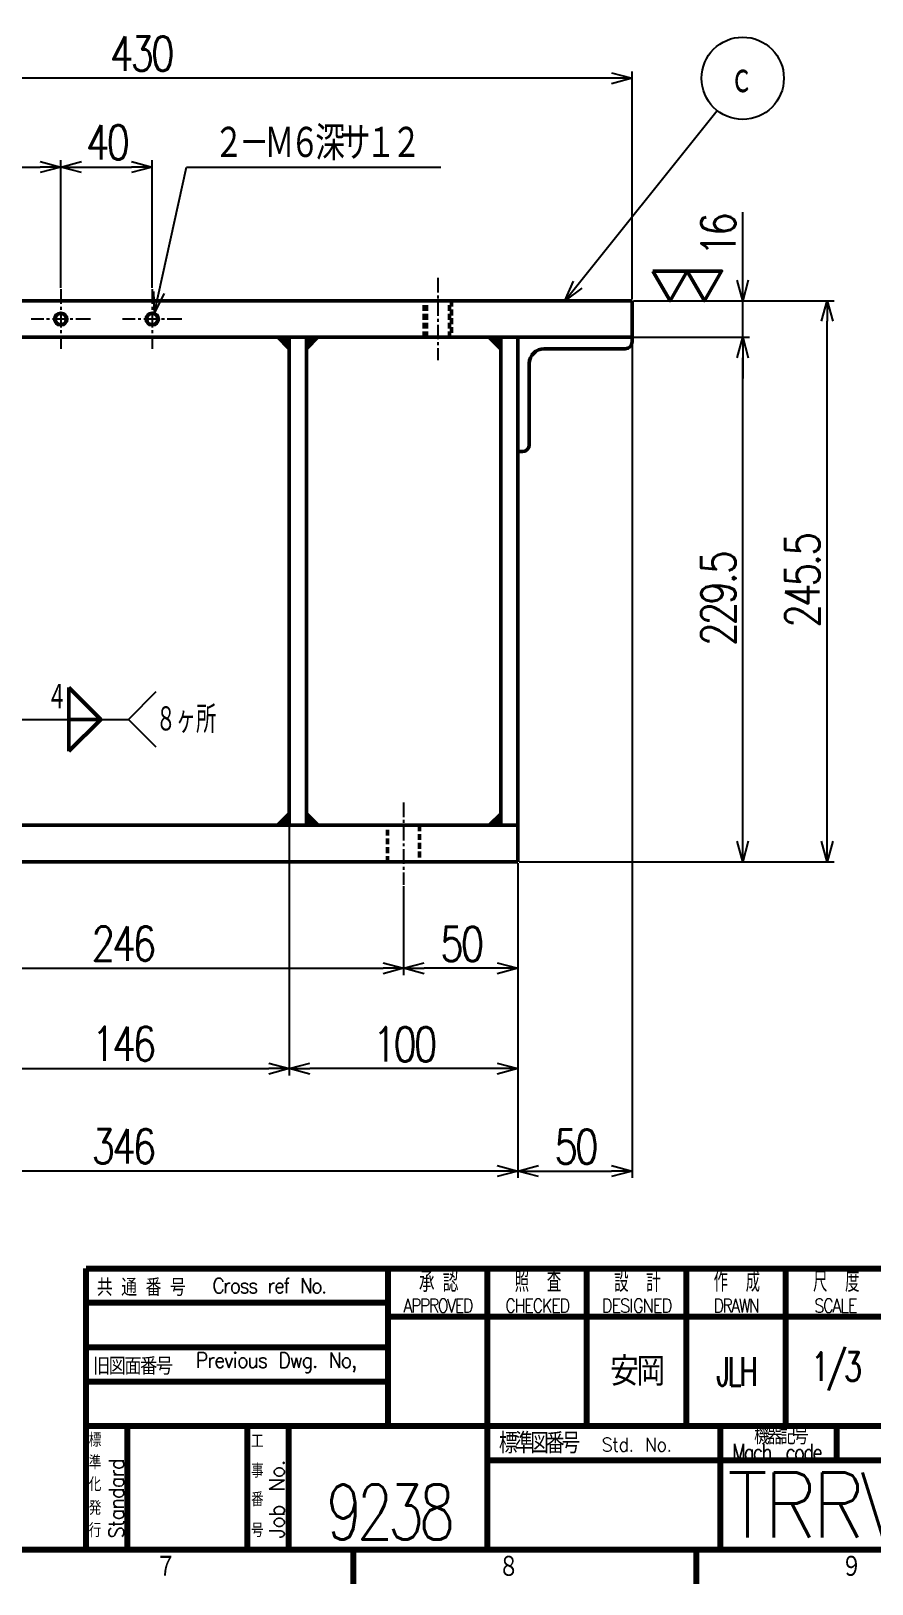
# Model space of a CAD drawing. Header units: millimetres. Extents: x -1152 to 630, y -346 to 914.
# Drawn here: x -213 to 155, y -316 to 363 of the extents above; entities that cross this region are included whole.
import ezdxf

# ---------------------------------------------------------------- set-up
doc = ezdxf.new("R2010")
doc.units = ezdxf.units.MM
doc.header["$LTSCALE"] = 0.20156
doc.linetypes.add('CENTER', pattern=[50.8, 31.75, -6.35, 6.35, -6.35])
doc.linetypes.add('DASHED', pattern=[19.05, 12.7, -6.35])
doc.layers.add('NoLayerName_001', color=7, linetype='Continuous')
doc.layers.add('NoLayerName_004', color=7, linetype='Continuous')
doc.styles.get("Standard").update_dxf_attribs({"font": 'txt', "bigfont": 'extfont2'})
doc.dimstyles.get("Standard").update_dxf_attribs({"dimtxt": 2.5, "dimasz": 2.5, "dimexe": 1.25, "dimexo": 0.625, "dimtad": 1, "dimdec": 3, "dimzin": 0, "dimdsep": 46, "dimtxsty": 'Standard', "dimcen": 2.5, "dimadec": 0, "dimazin": 0, "dimtfac": 0.75, "dimtdec": 3, "dimtmove": 0, "dimatfit": 3, "dimfxl": 1, "dimarcsym": 0})

# ---------------------------------------------------------------- blocks, each defined once
blk = doc.blocks.new('_OPEN30')
at = {"color": 0, "linetype": 'ByBlock', "lineweight": -2}
for p, q in [((-1, 0.267949), (0, 0)), ((0, 0), (-1, -0.267949)), ((0, 0), (-1, 0))]:
    blk.add_line(p, q, dxfattribs=at)
blk = doc.blocks.new('*D72')
at = {"layer": 'Defpoints', "color": 0}
for p in [(-160, 303.96), (-200, 250.5), (-160, 250.5)]:
    blk.add_point(p, dxfattribs=at)
at = {"layer": 'NoLayerName_001', "color": 0, "linetype": 'Continuous', "lineweight": 25}
for p, q in [((-200, 251.13), (-200, 306.96)), ((-160, 251.13), (-160, 306.96)), ((-191, 303.96), (-169, 303.96))]:
    blk.add_line(p, q, dxfattribs=at)
at = {"layer": 'NoLayerName_001', "color": 0, "lineweight": 25, "xscale": 9, "yscale": 9, "zscale": 9, "rotation": 180}
blk.add_blockref('_OPEN30', (-200, 303.96), dxfattribs=at)
at = {"layer": 'NoLayerName_001', "color": 0, "lineweight": 25, "xscale": 9, "yscale": 9, "zscale": 9}
blk.add_blockref('_OPEN30', (-160, 303.96), dxfattribs=at)
at = {"layer": 'NoLayerName_001', "color": 2, "lineweight": 50, "insert": (-180, 314.78), "char_height": 15, "attachment_point": 5}
blk.add_mtext('\\W0.800000;\\T0.875000;40', dxfattribs=at)
blk = doc.blocks.new('*D73')
at = {"layer": 'Defpoints', "color": 0}
for p in [(-380, 342.83), (-380, 269.5), (50, 245.5)]:
    blk.add_point(p, dxfattribs=at)
at = {"layer": 'NoLayerName_001', "color": 0, "linetype": 'Continuous', "lineweight": 25}
for p, q in [((-380, 270.13), (-380, 345.83)), ((41, 342.83), (-371, 342.83)), ((50, 246.13), (50, 345.83))]:
    blk.add_line(p, q, dxfattribs=at)
at = {"layer": 'NoLayerName_001', "color": 0, "lineweight": 25, "xscale": 9, "yscale": 9, "zscale": 9}
for p, rotation in [((-380, 342.83), 180), ((50, 342.83), 360)]:
    blk.add_blockref('_OPEN30', p, dxfattribs=dict(at, rotation=rotation))
at = {"layer": 'NoLayerName_001', "color": 2, "lineweight": 50, "insert": (-165, 353.65), "char_height": 15, "attachment_point": 5}
blk.add_mtext('\\W0.800000;\\T0.875000;430', dxfattribs=at)
blk = doc.blocks.new('*D81')
at = {"layer": 'Defpoints', "color": 0}
for p in [(-296, -10), (-50, -10), (-50, -46.57)]:
    blk.add_point(p, dxfattribs=at)
at = {"layer": 'NoLayerName_001', "color": 0, "linetype": 'Continuous', "lineweight": 25}
for p, q in [((-296, -10.63), (-296, -49.57)), ((-50, -10.63), (-50, -49.57)), ((-287, -46.57), (-59, -46.57))]:
    blk.add_line(p, q, dxfattribs=at)
at = {"layer": 'NoLayerName_001', "color": 0, "lineweight": 25, "xscale": 9, "yscale": 9, "zscale": 9}
for p, rotation in [((-296, -46.57), 180), ((-50, -46.57), 360)]:
    blk.add_blockref('_OPEN30', p, dxfattribs=dict(at, rotation=rotation))
at = {"layer": 'NoLayerName_001', "color": 2, "lineweight": 50, "insert": (-173, -35.75), "char_height": 15, "attachment_point": 5}
blk.add_mtext('\\W0.800000;\\T0.875000;246', dxfattribs=at)
blk = doc.blocks.new('*D83')
at = {"layer": 'Defpoints', "color": 0}
for p in [(-246, 16), (-100, 16), (-100, -90.45)]:
    blk.add_point(p, dxfattribs=at)
at = {"layer": 'NoLayerName_001', "color": 0, "linetype": 'Continuous', "lineweight": 25}
for p, q in [((-246, 15.38), (-246, -93.45)), ((-100, 15.38), (-100, -93.45)), ((-237, -90.45), (-109, -90.45))]:
    blk.add_line(p, q, dxfattribs=at)
at = {"layer": 'NoLayerName_001', "color": 0, "lineweight": 25, "xscale": 9, "yscale": 9, "zscale": 9, "rotation": 180}
blk.add_blockref('_OPEN30', (-246, -90.45), dxfattribs=at)
at = {"layer": 'NoLayerName_001', "color": 0, "lineweight": 25, "xscale": 9, "yscale": 9, "zscale": 9}
blk.add_blockref('_OPEN30', (-100, -90.45), dxfattribs=at)
at = {"layer": 'NoLayerName_001', "color": 2, "lineweight": 50, "insert": (-173, -79.62), "char_height": 15, "attachment_point": 5}
blk.add_mtext('\\W0.800000;\\T0.875000;146', dxfattribs=at)
blk = doc.blocks.new('*D85')
at = {"layer": 'Defpoints', "color": 0}
for p in [(50, 227.5), (0, 0), (50, -135.28)]:
    blk.add_point(p, dxfattribs=at)
at = {"layer": 'NoLayerName_001', "color": 0, "linetype": 'Continuous', "lineweight": 25}
for p, q in [((50, 226.88), (50, -138.28)), ((0, -0.62), (0, -138.28)), ((9, -135.28), (41, -135.28))]:
    blk.add_line(p, q, dxfattribs=at)
at = {"layer": 'NoLayerName_001', "color": 0, "lineweight": 25, "xscale": 9, "yscale": 9, "zscale": 9, "rotation": 180}
blk.add_blockref('_OPEN30', (0, -135.28), dxfattribs=at)
at = {"layer": 'NoLayerName_001', "color": 0, "lineweight": 25, "xscale": 9, "yscale": 9, "zscale": 9}
blk.add_blockref('_OPEN30', (50, -135.28), dxfattribs=at)
at = {"layer": 'NoLayerName_001', "color": 2, "lineweight": 50, "insert": (25, -124.62), "char_height": 15, "attachment_point": 5}
blk.add_mtext('\\W0.800000;\\T0.875000;50', dxfattribs=at)
blk = doc.blocks.new('*D86')
at = {"layer": 'Defpoints', "color": 0}
for p in [(-346, 0), (-346, -135.28), (0, -135.28)]:
    blk.add_point(p, dxfattribs=at)
at = {"layer": 'NoLayerName_001', "color": 0, "linetype": 'Continuous', "lineweight": 25}
for p, q in [((-346, -0.62), (-346, -138.28)), ((-9, -135.28), (-337, -135.28))]:
    blk.add_line(p, q, dxfattribs=at)
at = {"layer": 'NoLayerName_001', "color": 0, "lineweight": 25, "xscale": 9, "yscale": 9, "zscale": 9}
for p, rotation in [((-346, -135.28), 180), ((0, -135.28), 360)]:
    blk.add_blockref('_OPEN30', p, dxfattribs=dict(at, rotation=rotation))
at = {"layer": 'NoLayerName_001', "color": 2, "lineweight": 50, "insert": (-173, -124.46), "char_height": 15, "attachment_point": 5}
blk.add_mtext('\\W0.800000;\\T0.875000;346', dxfattribs=at)
blk = doc.blocks.new('*D87')
at = {"layer": 'Defpoints', "color": 0}
for p in [(-100, 16), (0, 0), (-100, -90.45)]:
    blk.add_point(p, dxfattribs=at)
at = {"layer": 'NoLayerName_001', "color": 0, "linetype": 'Continuous', "lineweight": 25}
for p, q in [((-100, 15.38), (-100, -93.45)), ((0, -0.62), (0, -93.45)), ((-9, -90.45), (-91, -90.45))]:
    blk.add_line(p, q, dxfattribs=at)
at = {"layer": 'NoLayerName_001', "color": 0, "lineweight": 25, "xscale": 9, "yscale": 9, "zscale": 9}
for p, rotation in [((-100, -90.45), 180), ((0, -90.45), 360)]:
    blk.add_blockref('_OPEN30', p, dxfattribs=dict(at, rotation=rotation))
at = {"layer": 'NoLayerName_001', "color": 2, "lineweight": 50, "insert": (-50, -79.79), "char_height": 15, "attachment_point": 5}
blk.add_mtext('\\W0.800000;\\T0.875000;100', dxfattribs=at)
blk = doc.blocks.new('SX_FinishSymbol_2')
at = {"color": 0, "linetype": 'ByBlock', "lineweight": -2}
for points in [[(-1, 0.866), (-0.5, 0), (0, 0.866)], [(0, 0.866), (0.5, 0), (1, 0.866)]]:
    blk.add_lwpolyline(points, close=True, dxfattribs=at)
blk = doc.blocks.new('*D90')
at = {"layer": 'Defpoints', "color": 0}
for p in [(50, 245.5), (135.32, 245.5), (0, 0)]:
    blk.add_point(p, dxfattribs=at)
at = {"layer": 'NoLayerName_001', "color": 0, "linetype": 'Continuous', "lineweight": 25}
for p, q in [((50.63, 245.5), (138.32, 245.5)), ((135.32, 9), (135.32, 236.5)), ((0.62, 0), (138.32, 0))]:
    blk.add_line(p, q, dxfattribs=at)
at = {"layer": 'NoLayerName_001', "color": 0, "lineweight": 25, "xscale": 9, "yscale": 9, "zscale": 9}
for p, rotation in [((135.32, 245.5), 90), ((135.32, 0), 270)]:
    blk.add_blockref('_OPEN30', p, dxfattribs=dict(at, rotation=rotation))
at = {"layer": 'NoLayerName_001', "color": 2, "lineweight": 50, "insert": (124.5, 122.75), "char_height": 15, "attachment_point": 5, "rotation": 90}
blk.add_mtext('\\W0.800000;\\T0.875000;245.5', dxfattribs=at)
blk = doc.blocks.new('*D91')
at = {"layer": 'Defpoints', "color": 0}
for p in [(50, 229.5), (98.37, 229.5), (0, 0)]:
    blk.add_point(p, dxfattribs=at)
at = {"layer": 'NoLayerName_001', "color": 0, "linetype": 'Continuous', "lineweight": 25}
for p, q in [((50.63, 229.5), (101.37, 229.5)), ((98.37, 9), (98.37, 220.5)), ((0.62, 0), (101.37, 0))]:
    blk.add_line(p, q, dxfattribs=at)
at = {"layer": 'NoLayerName_001', "color": 0, "lineweight": 25, "xscale": 9, "yscale": 9, "zscale": 9}
for p, rotation in [((98.37, 229.5), 90), ((98.37, 0), 270)]:
    blk.add_blockref('_OPEN30', p, dxfattribs=dict(at, rotation=rotation))
at = {"layer": 'NoLayerName_001', "color": 2, "lineweight": 50, "insert": (87.72, 114.75), "char_height": 15, "attachment_point": 5, "rotation": 90}
blk.add_mtext('\\W0.800000;\\T0.875000;229.5', dxfattribs=at)
blk = doc.blocks.new('*D92')
at = {"layer": 'Defpoints', "color": 0}
for p in [(50, 245.5), (98.37, 245.5), (50, 229.5)]:
    blk.add_point(p, dxfattribs=at)
at = {"layer": 'NoLayerName_001', "color": 0, "linetype": 'Continuous', "lineweight": 25}
for p, q in [((98.37, 245.5), (98.37, 284.31)), ((98.37, 254.5), (98.37, 263.5)), ((50.63, 245.5), (101.37, 245.5)), ((98.37, 229.5), (98.37, 245.5)), ((50.63, 229.5), (101.37, 229.5)), ((98.37, 220.5), (98.37, 211.5))]:
    blk.add_line(p, q, dxfattribs=at)
at = {"layer": 'NoLayerName_001', "color": 0, "lineweight": 25, "xscale": 9, "yscale": 9, "zscale": 9}
for p, rotation in [((98.37, 245.5), 270), ((98.37, 229.5), 90)]:
    blk.add_blockref('_OPEN30', p, dxfattribs=dict(at, rotation=rotation))
at = {"layer": 'NoLayerName_001', "color": 2, "lineweight": 50, "insert": (87.72, 273.91), "char_height": 15, "attachment_point": 5, "rotation": 90}
blk.add_mtext('\\W0.800000;\\T0.875000;16', dxfattribs=at)
blk = doc.blocks.new('*D93')
at = {"layer": 'Defpoints', "color": 0}
for p in [(0, 0), (-50, -10), (-50, -46.57)]:
    blk.add_point(p, dxfattribs=at)
at = {"layer": 'NoLayerName_001', "color": 0, "linetype": 'Continuous', "lineweight": 25}
for p, q in [((0, -0.62), (0, -49.57)), ((-50, -10.63), (-50, -49.57)), ((-9, -46.57), (-41, -46.57))]:
    blk.add_line(p, q, dxfattribs=at)
at = {"layer": 'NoLayerName_001', "color": 0, "lineweight": 25, "xscale": 9, "yscale": 9, "zscale": 9}
for p, rotation in [((-50, -46.57), 180), ((0, -46.57), 360)]:
    blk.add_blockref('_OPEN30', p, dxfattribs=dict(at, rotation=rotation))
at = {"layer": 'NoLayerName_001', "color": 2, "lineweight": 50, "insert": (-25, -35.92), "char_height": 15, "attachment_point": 5}
blk.add_mtext('\\W0.800000;\\T0.875000;50', dxfattribs=at)
blk = doc.blocks.new('*D96')
at = {"layer": 'Defpoints', "color": 0}
for p in [(-200, 303.96), (-380, 269.5), (-200, 250.5)]:
    blk.add_point(p, dxfattribs=at)
at = {"layer": 'NoLayerName_001', "color": 0, "linetype": 'Continuous', "lineweight": 25}
for p, q in [((-380, 270.13), (-380, 306.96)), ((-200, 251.13), (-200, 306.96)), ((-371, 303.96), (-209, 303.96))]:
    blk.add_line(p, q, dxfattribs=at)
at = {"layer": 'NoLayerName_001', "color": 0, "lineweight": 25, "xscale": 9, "yscale": 9, "zscale": 9, "rotation": 180}
blk.add_blockref('_OPEN30', (-380, 303.96), dxfattribs=at)
at = {"layer": 'NoLayerName_001', "color": 0, "lineweight": 25, "xscale": 9, "yscale": 9, "zscale": 9}
blk.add_blockref('_OPEN30', (-200, 303.96), dxfattribs=at)
at = {"layer": 'NoLayerName_001', "color": 2, "lineweight": 50, "insert": (-290, 314.62), "char_height": 15, "attachment_point": 5}
blk.add_mtext('\\W0.800000;\\T0.875000;180', dxfattribs=at)
blk = doc.blocks.new('JZB_0010')
at = {"layer": 'NoLayerName_001', "color": 7, "linetype": 'Continuous', "lineweight": 50}
for p, q in [((0, 0), (0, 16)), ((346, 16), (0, 16)), ((346, 0), (346, 16)), ((346, 0), (0, 0))]:
    blk.add_line(p, q, dxfattribs=at)
blk = doc.blocks.new('JZB_0011')
at = {"layer": 'NoLayerName_001', "color": 7, "linetype": 'Continuous', "lineweight": 50}
for p, q in [((0, 16), (430, 16)), ((430, 0), (430, 16)), ((0, 0), (430, 0))]:
    blk.add_line(p, q, dxfattribs=at)
blk = doc.blocks.new('JZB_0012')
at = {"layer": 'NoLayerName_001', "color": 7, "linetype": 'Continuous', "lineweight": 50}
for p, q in [((0, 213.5), (0, 0)), ((7.5, 213.5), (7.5, 0)), ((92.5, 0), (92.5, 213.5)), ((100, 0), (100, 213.5))]:
    blk.add_line(p, q, dxfattribs=at)
blk = doc.blocks.new('JZB_0015')
at = {"layer": 'NoLayerName_001', "color": 7, "linetype": 'Continuous', "lineweight": 50}
for p, q in [((50, 50), (50, 48)), ((47, 45), (11.5, 45)), ((5, 38.5), (5, 3)), ((2, 0), (0, 0))]:
    blk.add_line(p, q, dxfattribs=at)
for centre, radius, start, end in [((47, 48), 3, 270, 0), ((11.5, 38.5), 6.5, 90, 180), ((2, 3), 3, 270, 0)]:
    blk.add_arc(centre, radius, start, end, dxfattribs=at)
blk = doc.blocks.new('JZB_0018')
at = {"layer": 'NoLayerName_001', "color": 4, "linetype": 'CENTER', "lineweight": 25}
blk.add_line((7, 36), (7, 0), dxfattribs=at)
at = {"layer": 'NoLayerName_001', "color": 3, "linetype": 'DASHED', "lineweight": 50}
for p, q in [((0, 10), (0, 26)), ((14, 26), (14, 10))]:
    blk.add_line(p, q, dxfattribs=at)
blk = doc.blocks.new('JZB_0019')
at = {"layer": 'NoLayerName_001', "color": 4, "linetype": 'CENTER', "lineweight": 25}
for p, q in [((13, 26), (13, 0)), ((26, 13), (0, 13))]:
    blk.add_line(p, q, dxfattribs=at)
at = {"layer": 'NoLayerName_001', "color": 3, "linetype": 'Continuous', "lineweight": 25}
blk.add_circle((13, 13), 3, dxfattribs=at)
at = {"layer": 'NoLayerName_001', "color": 7, "linetype": 'Continuous', "lineweight": 50}
blk.add_circle((13, 13), 2.46, dxfattribs=at)
blk = doc.blocks.new('JZB_0020')
at = {"layer": 'NoLayerName_001', "color": 4, "linetype": 'CENTER', "lineweight": 25}
for p, q in [((13, 26), (13, 0)), ((26, 13), (0, 13))]:
    blk.add_line(p, q, dxfattribs=at)
at = {"layer": 'NoLayerName_001', "color": 3, "linetype": 'Continuous', "lineweight": 25}
blk.add_circle((13, 13), 3, dxfattribs=at)
at = {"layer": 'NoLayerName_001', "color": 7, "linetype": 'Continuous', "lineweight": 50}
blk.add_circle((13, 13), 2.46, dxfattribs=at)
blk = doc.blocks.new('JZB_0021')
at = {"layer": 'NoLayerName_001', "color": 4, "linetype": 'CENTER', "lineweight": 25}
blk.add_line((6, 36), (6, 0), dxfattribs=at)
at = {"layer": 'NoLayerName_001', "color": 3, "linetype": 'DASHED', "lineweight": 50}
for p, q in [((0, 10), (0, 26)), ((0.95, 10), (0.95, 26)), ((11.05, 10), (11.05, 26)), ((12, 26), (12, 10))]:
    blk.add_line(p, q, dxfattribs=at)
blk = doc.blocks.new('DIM_0004')
at = {"layer": 'NoLayerName_001', "color": 3, "linetype": 'Continuous', "lineweight": 25}
for points in [[(0, 0), (66.61, 83.27)], [(7.51, 5.52), (0, 0), (3.74, 8.53)]]:
    blk.add_lwpolyline(points, dxfattribs=at)
blk.add_circle((77.85, 97.33), 18, dxfattribs=at)
at = {"layer": 'NoLayerName_001', "color": 2, "linetype": 'Continuous', "lineweight": 50, "width": 0.666667}
blk.add_text('ｃ', height=15, dxfattribs=at).set_placement((71.85, 89.83))
blk = doc.blocks.new('DIM_0005')
at = {"layer": 'NoLayerName_001', "color": 2, "linetype": 'Continuous', "lineweight": 50}
for p, q in [((47.04, 57.78), (47.04, 43.83)), ((60.98, 43.83), (47.04, 57.78)), ((47.04, 43.83), (60.98, 43.83)), ((47.04, 43.83), (47.04, 29.88)), ((61.1, 43.83), (47.04, 43.83)), ((47.04, 29.88), (61.1, 43.83))]:
    blk.add_line(p, q, dxfattribs=at)
at = {"layer": 'NoLayerName_001', "color": 3, "linetype": 'Continuous', "lineweight": 25}
for points in [[(85.1, 55.83), (73.1, 43.83), (85.1, 31.83)], [(0, 0), (25.44, 43.83), (73.1, 43.83)], [(6.6, 6.57), (0, 0), (2.43, 8.99)]]:
    blk.add_lwpolyline(points, dxfattribs=at)
at = {"layer": 'NoLayerName_001', "color": 2, "linetype": 'Continuous', "lineweight": 50, "width": 0.666667}
for s, p in [('４', (37.44, 47.58)), ('８ヶ所', (85.1, 37.83))]:
    blk.add_text(s, height=12, dxfattribs=at).set_placement(p)
blk = doc.blocks.new('JZB_0008')
at = {"layer": 'NoLayerName_001', "color": 2, "lineweight": 50, "attachment_point": 5, "line_spacing_factor": 0.6}
for s, insert, char_height, width in [('\\A1;\\W0.912871;\\T0.912871;ローラーテーブル', (171.73, 29), 4.73, 44.0424), ('\\A1;\\W0.750000;\\T0.750000;1/3', (74.85, 24.5), 4.18, 6.6619), ('\\A1;\\W0.705882;\\T0.750000;2019/5/29', (95.6, 24.5), 4.18, 19.9856), ('\\A1;\\W0.912871;\\T0.912871;安岡', (45.85, 24.5), 4.18, 9.7303), ('\\A1;\\W0.666667;\\T0.750000;JLH', (60.35, 24.5), 4.18, 6.6619), ('\\A1;\\W0.912871;\\T0.912871;モーターベース', (171.73, 21), 6.55, 53.3653)]:
    blk.add_mtext(s, dxfattribs=dict(at, insert=insert, char_height=char_height, width=width))
at = {"layer": 'NoLayerName_001', "color": 7, "lineweight": 50, "line_spacing_factor": 0.6}
for s, insert, char_height, width, attachment_point in [('\\A1;\\W0.905711;\\T0.905711;TRRV2', (59.1, 5), 9.5, 44.1602, 4), ('\\A1;\\W1.023313;\\T1.023313;HX211P2B01', (125.1, 5), 9.5, 93.3672, 4), ('\\A1;\\W0.774597;\\T0.774597;9238', (9.6, 0), 8, 20.4, 8)]:
    blk.add_mtext(s, dxfattribs=dict(at, insert=insert, char_height=char_height, width=width, attachment_point=attachment_point))

msp = doc.modelspace()

# ---------------------------------------------------------------- hatches: boundary and pattern name
at = {"layer": 'NoLayerName_001', "linetype": 'Continuous', "lineweight": 25}
h = msp.add_hatch(dxfattribs=at)
h.set_pattern_fill('ANSI31', color=6, scale=0.0945, angle=180)
h.paths.add_polyline_path([(-100, 224.5), (-105, 229.5), (-100, 229.5)])
h = msp.add_hatch(dxfattribs=at)
h.set_pattern_fill('ANSI31', color=6, scale=0.0945, angle=270)
h.paths.add_polyline_path([(-92.5, 224.5), (-87.5, 229.5), (-92.5, 229.5)])
h = msp.add_hatch(dxfattribs=at)
h.set_pattern_fill('ANSI31', color=6, scale=0.0945, angle=180)
h.paths.add_polyline_path([(-7.5, 224.5), (-12.5, 229.5), (-7.5, 229.5)])
h = msp.add_hatch(dxfattribs=at)
h.set_pattern_fill('ANSI31', color=6, scale=0.0945, angle=90)
h.paths.add_polyline_path([(-100, 21), (-105, 16), (-100, 16)])
h = msp.add_hatch(dxfattribs=at)
h.set_pattern_fill('ANSI31', color=6, scale=0.0945)
h.paths.add_polyline_path([(-92.5, 21), (-87.5, 16), (-92.5, 16)])
h = msp.add_hatch(dxfattribs=at)
h.set_pattern_fill('ANSI31', color=6, scale=0.0945, angle=90)
h.paths.add_polyline_path([(-7.5, 21), (-12.5, 16), (-7.5, 16)])

# ---------------------------------------------------------------- linework, layer by layer
at = {"layer": 'NoLayerName_001', "color": 6, "linetype": 'Continuous', "lineweight": 50}
for p, q in [((-100, 224.5), (-105, 229.5)), ((-92.5, 224.5), (-87.5, 229.5)), ((-7.5, 224.5), (-12.5, 229.5)), ((-100, 21), (-105, 16)), ((-92.5, 21), (-87.5, 16)), ((-7.5, 21), (-12.5, 16))]:
    msp.add_line(p, q, dxfattribs=at)
at = {"layer": 'NoLayerName_001', "color": 7, "linetype": 'Continuous', "lineweight": 50}
msp.add_line((-100, 21), (-100, 16), dxfattribs=at)
at = {"layer": 'NoLayerName_001', "color": 7, "linetype": 'Continuous', "lineweight": 100}
for p, q in [((-188.9128, -177.9283), (585.0872, -177.9283)), ((-188.9128, -300.9283), (-188.9128, -177.9283))]:
    msp.add_line(p, q, dxfattribs=at)
at = {"layer": 'NoLayerName_001', "color": 21, "linetype": 'Continuous', "lineweight": 100}
for p, q in [((-56.9128, -177.9283), (-56.9128, -246.9283)), ((-13.4128, -177.9283), (-13.4128, -300.9283)), ((30.0872, -177.9283), (30.0872, -246.9283)), ((73.5872, -177.9283), (73.5872, -246.9283)), ((117.0872, -177.9283), (117.0872, -246.9283)), ((-56.9128, -192.9283), (-188.9128, -192.9283)), ((-56.9128, -198.9283), (585.0872, -198.9283)), ((-56.9128, -212.4283), (-188.9128, -212.4283)), ((-56.9128, -227.4283), (-188.9128, -227.4283)), ((585.0872, -246.9283), (-188.9128, -246.9283)), ((-170.9128, -246.9283), (-170.9128, -300.9283)), ((-118.4128, -246.9283), (-118.4128, -300.9283)), ((-100.4128, -246.9283), (-100.4128, -300.9283)), ((88.5872, -300.9283), (88.5872, -246.9283)), ((139.5872, -261.9283), (139.5872, -246.9283)), ((241.5872, -261.9283), (-13.4128, -261.9283))]:
    msp.add_line(p, q, dxfattribs=at)
at = {"layer": 'NoLayerName_004', "color": 7, "linetype": 'Continuous', "lineweight": 100}
for p, q in [((-1076.9128, -300.9283), (585.0872, -300.9283)), ((-71.9128, -315.9283), (-71.9128, -300.9283)), ((78.0872, -315.9283), (78.0872, -300.9283))]:
    msp.add_line(p, q, dxfattribs=at)

# ---------------------------------------------------------------- block references
at = {"layer": 'NoLayerName_001', "color": 3, "linetype": 'Continuous', "lineweight": 25}
for name, p in [('DIM_0004', (20.5189, 245.5)), ('DIM_0005', (-243.5, 18.5))]:
    msp.add_blockref(name, p, dxfattribs=at)
at = {"layer": 'NoLayerName_001', "color": 1, "lineweight": 50, "xscale": 14.99999999999999, "yscale": 14.99999999999999, "zscale": 14.99999999999999}
msp.add_blockref('SX_FinishSymbol_2', (74.1123, 245.5), dxfattribs=at)
at = {"layer": 'NoLayerName_001'}
for name, p in [('JZB_0021', (-41, 219.5)), ('JZB_0011', (-380, 229.5)), ('JZB_0020', (-213, 224.5)), ('JZB_0019', (-173, 224.5)), ('JZB_0012', (-100, 16)), ('JZB_0015', (0, 179.5)), ('JZB_0018', (-57, -10)), ('JZB_0010', (-346, 0))]:
    msp.add_blockref(name, p, dxfattribs=at)
at = {"layer": 'NoLayerName_001', "xscale": 3, "yscale": 3, "zscale": 3}
msp.add_blockref('JZB_0008', (-85.7128, -296.4283), dxfattribs=at)

# ---------------------------------------------------------------- texts
at = {"layer": 'NoLayerName_001', "color": 2, "linetype": 'Continuous', "lineweight": 50, "insert": (-133.0534, 306.9577), "char_height": 15, "width": 121.125, "attachment_point": 7, "line_spacing_factor": 0.72}
msp.add_mtext('\\A1;\\W0.791667;\\T0.750000;２－Ｍ６深サ１２', dxfattribs=at)
at = {"layer": 'NoLayerName_001', "color": 2, "lineweight": 50, "line_spacing_factor": 0.6}
for s, insert, char_height, width, attachment_point in [('\\A1;\\W0.839719;\\T0.839719;共 通 番 号', (-165.2878, -186.1783), 7.5, 48.010958, 5), ('\\A1;\\W0.889123;\\T0.889123;Cross ref No.', (-108.6941, -185.4283), 6.6, 68.371874, 5), ('\\A1;\\W0.686274;\\T0.750000;承 認', (-35.166, -183.667), 9, 19.523437, 5), ('\\A1;\\W0.636364;\\T0.750000;照  査', (8.3341, -183.667), 9, 22.312499, 5), ('\\A1;\\W0.636364;\\T0.750000;設  計', (51.8341, -183.667), 9, 22.312499, 5), ('\\A1;\\W0.636364;\\T0.750000;作  成', (95.3341, -183.667), 9, 22.312499, 5), ('\\A1;\\W0.636364;\\T0.750000;尺  度', (138.8342, -183.667), 9, 22.312499, 5), ('\\A1;\\W0.848528;\\T0.848528;APPROVED', (-35.166, -194.167), 6, 38.25, 5), ('\\A1;\\W0.866025;\\T0.866025;CHECKED', (8.3341, -194.167), 6, 33.46875, 5), ('\\A1;\\W0.884652;\\T0.884652;DESIGNED', (51.8341, -194.167), 6, 38.25, 5), ('\\A1;\\W0.838525;\\T0.838525;DRAWN', (95.3341, -194.167), 6, 23.90625, 5), ('\\A1;\\W0.866025;\\T0.866025;SCALE', (138.8342, -194.167), 6, 23.90625, 5), ('\\A1;\\W0.912871;\\T0.912871;旧図面番号', (-185.9128, -224.4283), 7.5, 43.646641, 7), ('\\A1;\\W0.916875;\\T0.916875;Previous Dwg. No,', (-140.8691, -223.5283), 6.6, 89.409374, 7), ('\\A1;\\W0.833333;標', (-187.7525, -255.9106), 6, 6.375, 7), ('\\A1;\\W0.833333;工', (-116.7344, -256.4868), 6, 6.375, 7), ('\\A1;\\W0.816497;\\T0.816497;標準図番号', (-8.2966, -258.8654), 9, 46.846492, 7), ('\\A1;\\W0.816497;\\T0.816497;機器記号', (103.3491, -254.8966), 7.5, 31.230994, 7), ('\\A1;\\W0.948683;\\T0.948683;Std. No.', (36.6201, -257.9654), 6, 38.25, 7), ('\\A1;\\W0.801784;\\T0.801784;Mach. code', (93.795, -261.8871), 7.2, 45.900002, 7), ('\\A1;\\W0.833333;準', (-187.7525, -265.8514), 6, 6.375, 7), ('\\A1;\\W0.833333;事', (-116.7344, -269.4073), 6, 6.375, 7), ('\\A1;\\W0.833333;化', (-187.7525, -275.3386), 6, 6.375, 7), ('\\A1;\\W0.833333;番', (-116.7344, -281.9148), 6, 6.375, 7), ('\\A1;\\W0.833333;発', (-187.7525, -285.7707), 6, 6.375, 7), ('\\A1;\\W0.833333;行', (-187.7525, -295.4643), 6, 6.375, 7), ('\\A1;\\W0.833333;号', (-116.7344, -295.4643), 6, 6.375, 7)]:
    msp.add_mtext(s, dxfattribs=dict(at, insert=insert, char_height=char_height, width=width, attachment_point=attachment_point))
at = {"layer": 'NoLayerName_001', "color": 2, "lineweight": 50, "char_height": 6.6, "attachment_point": 7, "rotation": 90.0000025, "line_spacing_factor": 0.6}
for s, insert, width in [('\\A1;\\W0.935414;\\T0.935414;Standard', (-172.3567, -296.0374), 49.087499), ('\\A1;\\W0.983415;\\T0.983415;Job No.', (-102.1728, -296.0374), 42.951561)]:
    msp.add_mtext(s, dxfattribs=dict(at, insert=insert, width=width))
at = {"layer": 'NoLayerName_004', "color": 7, "lineweight": 100, "char_height": 9.932421, "width": 10.553197, "attachment_point": 7, "line_spacing_factor": 0.6}
for s, insert in [('\\A1;\\W0.833333;７', (-158.5692, -313.3331)), ('\\A1;\\W0.833333;８', (-8.5692, -313.3331)), ('\\A1;\\W0.833333;９', (141.4308, -313.3331))]:
    msp.add_mtext(s, dxfattribs=dict(at, insert=insert))

# ---------------------------------------------------------------- dimensions: what is measured, and where the dimension line sits
at = {"layer": 'NoLayerName_001', "color": 3, "linetype": 'Continuous', "lineweight": 50}
for base, p1, p2, angle, override, picture, middle in [((-380, 342.8279), (50, 245.5), (-380, 269.5), 180, {"dimtxt": 15, "dimasz": 9, "dimexe": 3, "dimgap": 3, "dimzin": 8, "dimblk": 'OPEN30', "dimclrd": 0, "dimclre": 0, "dimclrt": 2, "dimtp": 0, "dimtm": 0, "dimlwd": 25, "dimlwe": 25}, '*D73', (-165, 342.8279)), ((98.3732, 245.5), (50, 229.5), (50, 245.5), 90, {"dimtxt": 15, "dimasz": 9, "dimexe": 3, "dimgap": 3, "dimzin": 8, "dimblk": 'OPEN30', "dimclrd": 0, "dimclre": 0, "dimclrt": 2, "dimtp": 0, "dimtm": 0, "dimlwd": 25, "dimlwe": 25}, '*D92', (98.3732, 273.9073)), ((135.3219, 245.5), (0, 0), (50, 245.5), 90, {"dimtxt": 15, "dimasz": 9, "dimexe": 3, "dimgap": 3, "dimzin": 8, "dimblk": 'OPEN30', "dimclrd": 0, "dimclre": 0, "dimclrt": 2, "dimtp": 0, "dimtm": 0, "dimlwd": 25, "dimlwe": 25}, '*D90', (135.3219, 122.75)), ((98.3732, 229.5), (0, 0), (50, 229.5), 90, {"dimtxt": 15, "dimasz": 9, "dimexe": 3, "dimgap": 3, "dimzin": 8, "dimblk": 'OPEN30', "dimclrd": 0, "dimclre": 0, "dimclrt": 2, "dimtp": 0, "dimtm": 0, "dimlwd": 25, "dimlwe": 25}, '*D91', (98.3732, 114.75)), ((-100, -90.446), (0, 0), (-100, 16), 180, {"dimtxt": 15, "dimasz": 9, "dimexe": 3, "dimgap": 3, "dimzin": 8, "dimblk": 'OPEN30', "dimclrd": 0, "dimclre": 0, "dimclrt": 2, "dimtp": 0, "dimtm": 0, "dimlwd": 25, "dimlwe": 25}, '*D87', (-50, -90.446)), ((-346, -135.2803), (0, -135.2803), (-346, 0), 180, {"dimtxt": 15, "dimasz": 9, "dimexe": 3, "dimgap": 3, "dimzin": 8, "dimblk": 'OPEN30', "dimse1": 1, "dimclrd": 0, "dimclre": 0, "dimclrt": 2, "dimtp": 0, "dimtm": 0, "dimlwd": 25, "dimlwe": 25}, '*D86', (-173, -135.2803)), ((-50, -46.5747), (0, 0), (-50, -10), 180, {"dimtxt": 15, "dimasz": 9, "dimexe": 3, "dimgap": 3, "dimzin": 8, "dimblk": 'OPEN30', "dimclrd": 0, "dimclre": 0, "dimclrt": 2, "dimtp": 0, "dimtm": 0, "dimlwd": 25, "dimlwe": 25}, '*D93', (-25, -46.5747))]:
    dim = msp.add_linear_dim(base=base, p1=p1, p2=p2, angle=angle, text='\\W0.800000;\\T0.875000;<>', dimstyle='Standard', override=override, dxfattribs=at)
    dim.commit()
    dim.dimension.update_dxf_attribs({"geometry": picture, "text_midpoint": middle, "dimtype": 160})
for base, p1, p2, picture, middle in [((-200, 303.9577), (-380, 269.5), (-200, 250.5), '*D96', (-290, 303.9577)), ((-160, 303.9577), (-200, 250.5), (-160, 250.5), '*D72', (-180, 303.9577)), ((50, -135.2803), (0, 0), (50, 227.5), '*D85', (25, -135.2803)), ((-100, -90.446), (-246, 16), (-100, 16), '*D83', (-173, -90.446)), ((-50, -46.5747), (-296, -10), (-50, -10), '*D81', (-173, -46.5747))]:
    dim = msp.add_linear_dim(base=base, p1=p1, p2=p2, text='\\W0.800000;\\T0.875000;<>', dimstyle='Standard', override={"dimtxt": 15, "dimasz": 9, "dimexe": 3, "dimgap": 3, "dimzin": 8, "dimblk": 'OPEN30', "dimclrd": 0, "dimclre": 0, "dimclrt": 2, "dimtp": 0, "dimtm": 0, "dimlwd": 25, "dimlwe": 25}, dxfattribs=at)
    dim.commit()
    dim.dimension.update_dxf_attribs({"geometry": picture, "text_midpoint": middle, "dimtype": 160})

# ---------------------------------------------------------------- leaders
at = {"layer": 'NoLayerName_001', "color": 3, "linetype": 'Continuous', "lineweight": 25, "annotation_type": 0, "has_hookline": 1, "hookline_direction": 0, "text_width": 99.2815}
msp.add_leader([(-158.983, 240.3224), (-145.0534, 303.9577), (-136.0534, 303.9577)], dimstyle='Standard', override={"dimtxt": 15, "dimasz": 9, "dimgap": 3, "dimldrblk": 'OPEN30'}, dxfattribs=at)

doc.saveas('drawing.dxf')
